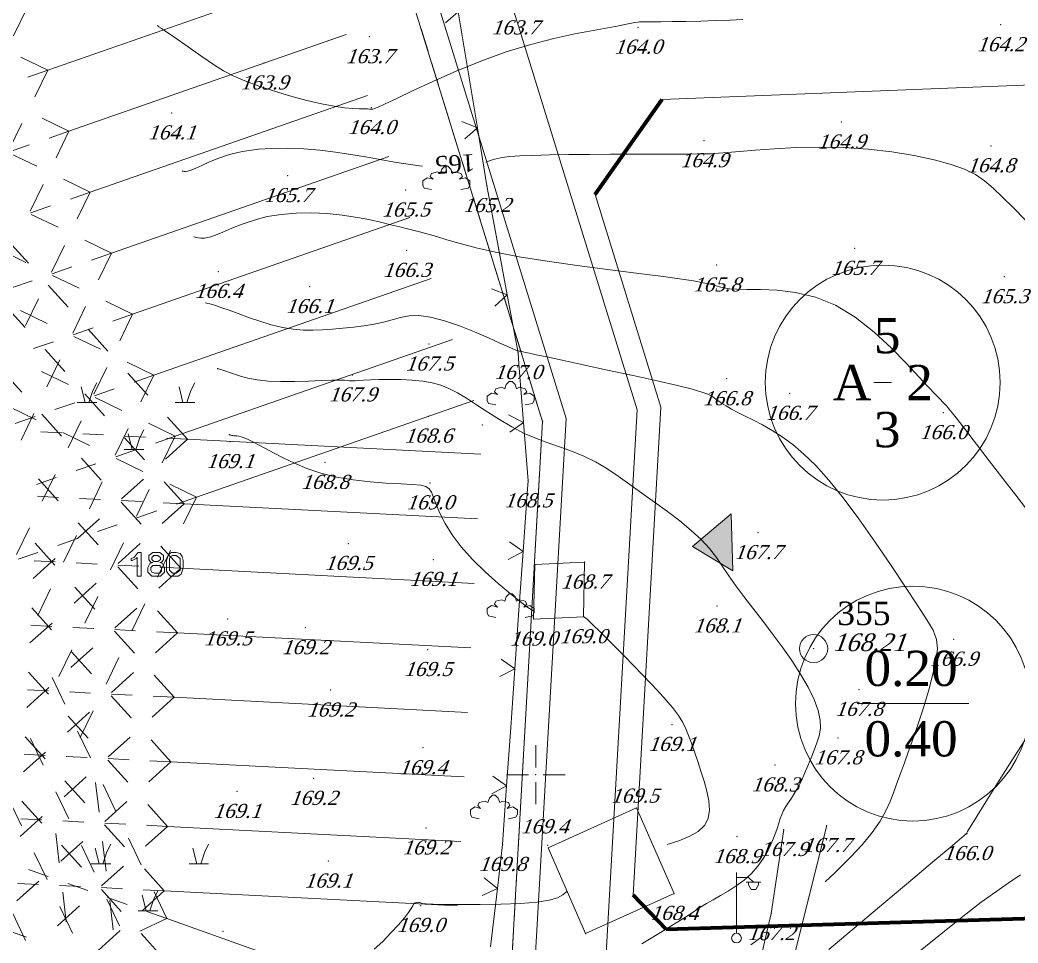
# Model space of a CAD drawing. Header units: millimetres. Extents: x 566284 to 574062, y 4517236 to 4521877.
# Drawn here: x 573543.6 to 573628.6, y 4518240.5 to 4518319.1 of the extents above; entities that cross this region are included whole.
import ezdxf

# ---------------------------------------------------------------- set-up
doc = ezdxf.new("R2010")
doc.units = ezdxf.units.MM
for name, color, linetype in [('ADAKENARI', 7, 'Continuous'), ('POL', 7, 'Continuous'), ('SINIR1000', 7, 'Continuous'), ('SM_DAIRE', 7, 'Continuous'), ('SM_TAKS', 7, 'Continuous'), ('SM_YAPI', 7, 'Continuous'), ('YAZI', 7, 'Continuous')]:
    doc.layers.add(name, color=color, linetype=linetype)
for name, color, linetype, lineweight in [('BINA', 18, 'Continuous', 0), ('CiT', 18, 'Continuous', 0), ('EGRI_1M', 18, 'Continuous', 0), ('EGRI_2M', 18, 'Continuous', 0), ('EGRI_5M', 1, 'Continuous', 0), ('EGRI_5M_MKOT', 18, 'Continuous', 0), ('EKNOK', 1, 'Continuous', 0), ('GRID', 18, 'Continuous', 0), ('KAD_HATTAM', 1, 'Continuous', 0), ('KAD_NOKTA', 1, 'Continuous', 0), ('KALDIRIM', 18, 'Continuous', 0), ('NADI', 18, 'Continuous', 0), ('NKOT', 1, 'Continuous', 0), ('NOKTA', 18, 'Continuous', 0), ('SEMBOL', 18, 'Continuous', 0), ('YOL', 18, 'Continuous', 0)]:
    doc.layers.add(name, color=color, linetype=linetype, lineweight=lineweight)
doc.styles.get("Standard").update_dxf_attribs({"font": 'TimesNewRoman.ttf'})

# ---------------------------------------------------------------- blocks, each defined once
blk = doc.blocks.new('6')
at = {"layer": 'SEMBOL', "lineweight": 0}
for p, q in [((0, 0.414), (0, 5.586)), ((0, 5.172), (1.034, 5.172)), ((1.034, 5.172), (1.448, 4.759)), ((1.034, 4.759), (0.828, 4.759)), ((0.828, 4.759), (1.448, 4.759)), ((1.034, 4.552), (1.034, 4.759)), ((1.241, 4.138), (1.034, 4.552)), ((1.448, 4.759), (2.069, 4.759)), ((1.862, 4.552), (1.655, 4.138)), ((2.069, 4.759), (1.862, 4.759)), ((1.862, 4.759), (1.862, 4.552)), ((1.655, 4.138), (1.241, 4.138))]:
    blk.add_line(p, q, dxfattribs=at)
blk.add_circle((0, 0), 0.414, dxfattribs=at)
blk = doc.blocks.new('70')
at = {"layer": 'POL', "lineweight": 0}
blk.add_circle((0, 0), 1.2, dxfattribs=at)
blk = doc.blocks.new('47')
at = {"layer": 'SEMBOL', "lineweight": 0}
for p, q in [((-4.333, 0.667), (-4.667, 2)), ((-3.667, 1.667), (-3.333, 2.333)), ((4, 0.667), (3.667, 2)), ((4.667, 1.667), (5, 2.333)), ((-4, 0.667), (-3.667, 1.667)), ((4.333, 0.667), (4.667, 1.667)), ((-5, 0.667), (-3.333, 0.667)), ((3.333, 0.667), (5, 0.667)), ((0.333, -2.333), (0.667, -1.667)), ((-0.333, -3.333), (-0.667, -2)), ((0, -3.333), (0.333, -2.333)), ((-1, -3.333), (0.667, -3.333))]:
    blk.add_line(p, q, dxfattribs=at)
blk = doc.blocks.new('56')
at = {"layer": 'SEMBOL', "lineweight": 0}
for p, q in [((-1.375, 0.625), (-1.25, 0.875)), ((-1.25, 0.875), (-0.75, 1)), ((-0.75, 1), (-0.5, 0.875)), ((-0.5, 0.875), (-0.375, 1.25)), ((-0.375, 1.25), (-0.125, 1.5)), ((-0.125, 1.5), (0.125, 1.5)), ((0.125, 1.5), (0.375, 1.25)), ((0.375, 1.25), (0.5, 0.875)), ((0.5, 0.875), (0.75, 1)), ((0.75, 1), (1.25, 0.875)), ((1.25, 0.875), (1.375, 0.625)), ((-2, 0.25), (-1.625, 0.5)), ((-2, -0.125), (-2, 0.25)), ((-1.625, 0.5), (-1.125, 0.375)), ((-1.125, 0.375), (-1.375, 0.625)), ((1.375, 0.625), (1.125, 0.375)), ((1.125, 0.375), (1.625, 0.5)), ((1.625, 0.5), (2, 0.25)), ((2, 0.25), (2, -0.125)), ((-1.875, -0.375), (-2, -0.125)), ((-1.25, -0.5), (-1.875, -0.375)), ((1.875, -0.375), (1.25, -0.5)), ((2, -0.125), (1.875, -0.375))]:
    blk.add_line(p, q, dxfattribs=at)
blk = doc.blocks.new('240')
at = {"layer": 'GRID', "lineweight": 0}
for p, q in [((0, 2.5), (0, 0.625)), ((-2.5, 0), (-0.625, 0)), ((0.625, 0), (2.5, 0)), ((0, -0.625), (0, -2.5))]:
    blk.add_line(p, q, dxfattribs=at)
blk.add_point((0, 0), dxfattribs=at)

msp = doc.modelspace()

# ---------------------------------------------------------------- hatches: boundary and pattern name
at = {"layer": 'YAZI', "lineweight": 0}
msp.add_hatch(color=256, dxfattribs=at).paths.add_polyline_path([(573604.189, 4518277.063), (573600.878, 4518274.289), (573604.312, 4518272.215), (573604.189, 4518277.063)])

# ---------------------------------------------------------------- linework, layer by layer
at = {"layer": 'ADAKENARI', "lineweight": 0}
for p, q in [((573588.112, 4518284.94), (573574.007, 4518330.559)), ((573633.355, 4518313.739), (573598.305, 4518312.34, 0)), ((573592.601, 4518304.275), (573598.199, 4518286.17)), ((573598.199, 4518286.17), (573595.821, 4518244.598, -6.763)), ((573585.003, 4518230.584), (573588.112, 4518284.94))]:
    msp.add_line(p, q, dxfattribs=at)
at = {"layer": 'ADAKENARI', "lineweight": 100}
msp.add_line((573592.601, 4518304.275), (573598.305, 4518312.34, 0), dxfattribs=at)
at = {"layer": 'ADAKENARI', "lineweight": 70}
for p, q in [((573598.648, 4518241.693, 393.097), (573595.821, 4518244.598, -6.763)), ((573636.783, 4518242.838, 393.097), (573598.648, 4518241.693, -6.763))]:
    msp.add_line(p, q, dxfattribs=at)
at = {"layer": 'BINA', "lineweight": 0}
for p, q in [((573587.463, 4518272.766), (573587.353, 4518268.108)), ((573591.699, 4518272.966), (573587.463, 4518272.766)), ((573591.589, 4518268.308), (573591.699, 4518272.966)), ((573587.353, 4518268.108), (573591.589, 4518268.308)), ((573596.127, 4518252.04), (573588.601, 4518248.637)), ((573599.312, 4518244.747), (573596.127, 4518252.04)), ((573588.601, 4518248.637), (573591.786, 4518241.344)), ((573591.786, 4518241.344), (573599.312, 4518244.747))]:
    msp.add_line(p, q, dxfattribs=at)
at = {"layer": 'CiT', "lineweight": 0}
for p, q in [((573580.941, 4518319.813), (573579.861, 4518318.875)), ((573581.755, 4518314.88), (573580.941, 4518319.813)), ((573582.57, 4518309.947), (573581.755, 4518314.88)), ((573581.245, 4518310.488), (573582.57, 4518309.947)), ((573582.57, 4518309.947), (573581.489, 4518309.008)), ((573583.384, 4518305.013), (573582.57, 4518309.947)), ((573584.2, 4518300.627), (573583.384, 4518305.013)), ((573585.115, 4518295.712), (573584.2, 4518300.627)), ((573583.78, 4518296.226), (573585.115, 4518295.712)), ((573585.115, 4518295.712), (573584.055, 4518294.751)), ((573586.031, 4518290.796), (573585.115, 4518295.712)), ((573586.105, 4518289.849), (573586.031, 4518290.796)), ((573586.495, 4518284.864), (573586.105, 4518289.849)), ((573585.221, 4518285.517), (573586.495, 4518284.864)), ((573586.495, 4518284.864), (573585.338, 4518284.021)), ((573586.885, 4518279.879), (573586.495, 4518284.864)), ((573586.812, 4518278.844), (573586.885, 4518279.879)), ((573586.461, 4518273.857), (573586.812, 4518278.844)), ((573585.298, 4518274.69), (573586.461, 4518273.857)), ((573586.461, 4518273.857), (573585.193, 4518273.194)), ((573586.11, 4518268.869), (573586.461, 4518273.857)), ((573585.759, 4518263.881), (573586.11, 4518268.869)), ((573584.596, 4518264.715), (573585.759, 4518263.881)), ((573585.759, 4518263.881), (573584.491, 4518263.219)), ((573585.408, 4518258.894), (573585.759, 4518263.881)), ((573585.058, 4518253.906), (573585.408, 4518258.894)), ((573583.894, 4518254.74), (573585.058, 4518253.906)), ((573585.058, 4518253.906), (573583.789, 4518253.243)), ((573584.707, 4518248.918), (573585.058, 4518253.906)), ((573584.267, 4518245.186), (573584.707, 4518248.918)), ((573583.145, 4518246.073), (573584.267, 4518245.186)), ((573584.267, 4518245.186), (573582.969, 4518244.583)), ((573583.683, 4518240.22), (573584.267, 4518245.186))]:
    msp.add_line(p, q, dxfattribs=at)
for p in [(573583.384, 4518305.013, 165.233), (573583.384, 4518305.013, 165.233), (573586.031, 4518290.796, 167.019), (573586.031, 4518290.796, 167.019), (573586.885, 4518279.879, 168.478), (573586.885, 4518279.879, 168.478), (573584.707, 4518248.918, 169.78), (573584.707, 4518248.918, 169.78)]:
    msp.add_point(p, dxfattribs=at)
at = {"layer": 'EGRI_1M', "lineweight": 0}
for points, elevation in [([(573612.177, 4518245.74), (573612.961, 4518246.48), (573614.339, 4518247.833), (573615.336, 4518248.903), (573616.191, 4518249.935), (573616.856, 4518250.896), (573617.353, 4518251.781), (573617.722, 4518252.59), (573618.001, 4518253.325), (573618.232, 4518253.988), (573618.449, 4518254.592), (573618.675, 4518255.196), (573618.929, 4518255.873), (573619.23, 4518256.694), (573619.597, 4518257.732), (573620.037, 4518259.025), (573620.511, 4518260.485), (573620.969, 4518261.989), (573621.36, 4518263.417), (573621.634, 4518264.646), (573621.744, 4518265.601), (573621.665, 4518266.387), (573621.373, 4518267.157), (573620.848, 4518268.06), (573620.066, 4518269.249), (573619.023, 4518270.825), (573617.784, 4518272.685), (573616.431, 4518274.677), (573615.047, 4518276.649), (573613.713, 4518278.447), (573612.495, 4518279.953), (573611.389, 4518281.179), (573610.374, 4518282.169), (573609.429, 4518282.97), (573608.531, 4518283.626), (573607.667, 4518284.178), (573606.842, 4518284.646), (573606.071, 4518285.046), (573605.366, 4518285.395), (573604.74, 4518285.707), (573604.202, 4518285.996), (573603.746, 4518286.263), (573603.362, 4518286.507), (573603.039, 4518286.725), (573602.767, 4518286.918), (573602.518, 4518287.087), (573602.193, 4518287.253), (573601.677, 4518287.442), (573600.854, 4518287.679), (573599.608, 4518287.99), (573597.877, 4518288.389), (573595.819, 4518288.846), (573593.642, 4518289.319), (573591.56, 4518289.767), (573589.781, 4518290.148), (573588.467, 4518290.431), (573587.573, 4518290.625), (573587.006, 4518290.75), (573586.669, 4518290.825), (573586.469, 4518290.87), (573586.325, 4518290.899), (573586.215, 4518290.921), (573586.132, 4518290.936), (573586.067, 4518290.947), (573586.013, 4518290.957), (573585.953, 4518290.973), (573585.832, 4518291.019), (573585.588, 4518291.123), (573585.156, 4518291.314), (573584.473, 4518291.62), (573583.504, 4518292.052), (573582.325, 4518292.558), (573581.043, 4518293.069), (573579.761, 4518293.515), (573578.586, 4518293.826), (573577.595, 4518293.952), (573576.757, 4518293.924), (573576.013, 4518293.789), (573575.304, 4518293.595), (573574.57, 4518293.393), (573573.768, 4518293.22), (573572.908, 4518293.08), (573572.016, 4518292.968), (573571.117, 4518292.877), (573570.236, 4518292.801), (573569.391, 4518292.739), (573568.566, 4518292.704), (573567.739, 4518292.713), (573566.886, 4518292.784), (573565.985, 4518292.934), (573565.023, 4518293.171), (573564.038, 4518293.471), (573563.078, 4518293.799), (573562.192, 4518294.122), (573561.427, 4518294.405), (573560.821, 4518294.622), (573560.361, 4518294.778), (573560.024, 4518294.884), (573559.787, 4518294.953), (573559.626, 4518294.996), (573559.519, 4518295.024), (573559.454, 4518295.041), (573559.421, 4518295.049), (573559.409, 4518295.052), (573559.407, 4518295.053)], 167), ([(573587.368, 4518268.775), (573586.853, 4518269.112), (573586.229, 4518269.595), (573585.371, 4518270.289), (573584.343, 4518271.157), (573583.24, 4518272.145), (573582.159, 4518273.2), (573581.192, 4518274.267), (573580.415, 4518275.299), (573579.82, 4518276.262), (573579.376, 4518277.131), (573579.054, 4518277.879), (573578.826, 4518278.479), (573578.655, 4518278.915), (573578.469, 4518279.209), (573578.191, 4518279.394), (573577.742, 4518279.504), (573577.045, 4518279.571), (573576.047, 4518279.626), (573574.811, 4518279.695), (573573.426, 4518279.798), (573571.98, 4518279.96), (573570.563, 4518280.203), (573569.25, 4518280.541), (573568.056, 4518280.949), (573566.984, 4518281.395), (573566.035, 4518281.845), (573565.212, 4518282.268), (573564.514, 4518282.635), (573563.93, 4518282.943), (573563.446, 4518283.195), (573563.049, 4518283.392), (573562.724, 4518283.535), (573562.46, 4518283.63), (573562.246, 4518283.685), (573562.075, 4518283.713), (573561.938, 4518283.724), (573561.827, 4518283.729), (573561.734, 4518283.739), (573561.657, 4518283.753), (573561.593, 4518283.769), (573561.542, 4518283.786), (573561.502, 4518283.801), (573561.47, 4518283.812), (573561.446, 4518283.82), (573561.428, 4518283.826), (573561.416, 4518283.829), (573561.408, 4518283.831), (573561.402, 4518283.833), (573561.399, 4518283.834), (573561.397, 4518283.834), (573561.396, 4518283.834)], 169), ([(573598.728, 4518248.924), (573599.713, 4518249.236), (573600.61, 4518249.594), (573601.362, 4518250.019), (573601.914, 4518250.533), (573602.227, 4518251.15), (573602.331, 4518251.858), (573602.275, 4518252.634), (573602.104, 4518253.458), (573601.866, 4518254.308), (573601.602, 4518255.164), (573601.328, 4518256.003), (573601.054, 4518256.805), (573600.789, 4518257.547), (573600.544, 4518258.208), (573600.316, 4518258.782), (573600.055, 4518259.323), (573599.697, 4518259.899), (573599.18, 4518260.582), (573598.442, 4518261.44), (573597.449, 4518262.512), (573597.397, 4518262.566), (573595.087, 4518264.946), (573593.956, 4518266.088), (573593.016, 4518267.03), (573592.353, 4518267.692), (573591.909, 4518268.106), (573591.593, 4518268.332), (573591.589, 4518268.334)], 169), ([(573573.773, 4518239.998), (573574.505, 4518240.678), (573575.212, 4518241.397), (573575.844, 4518242.089), (573576.354, 4518242.689), (573576.708, 4518243.147), (573576.93, 4518243.472), (573577.059, 4518243.691), (573577.136, 4518243.83), (573577.198, 4518243.914), (573577.278, 4518243.966), (573577.373, 4518243.994), (573577.474, 4518244.001), (573577.571, 4518243.993), (573577.654, 4518243.973), (573577.731, 4518243.946), (573577.882, 4518243.914), (573578.205, 4518243.882), (573578.797, 4518243.853), (573579.755, 4518243.828), (573581.132, 4518243.813), (573582.792, 4518243.815), (573584.554, 4518243.843), (573586.237, 4518243.907), (573587.661, 4518244.014), (573588.691, 4518244.171), (573589.385, 4518244.377), (573589.846, 4518244.628), (573590.18, 4518244.918), (573590.211, 4518244.95)], 169), ([(573605.848, 4518240.373), (573606.246, 4518240.663), (573606.581, 4518240.913), (573606.876, 4518241.142)], 167)]:
    msp.add_lwpolyline(points, dxfattribs=dict(at, elevation=elevation))
at = {"layer": 'EGRI_2M', "lineweight": 0}
for points, elevation in [([(573605.164, 4518319.174), (573604.082, 4518319.116), (573602.869, 4518319.069), (573601.587, 4518319.031), (573600.321, 4518319.002), (573599.158, 4518318.983), (573598.185, 4518318.973), (573597.464, 4518318.97), (573596.961, 4518318.972), (573596.618, 4518318.972), (573596.38, 4518318.966), (573596.187, 4518318.947), (573595.982, 4518318.911), (573595.697, 4518318.852), (573595.265, 4518318.761), (573594.618, 4518318.634), (573593.688, 4518318.461), (573592.429, 4518318.236), (573590.876, 4518317.938), (573589.087, 4518317.546), (573587.117, 4518317.04), (573585.023, 4518316.398), (573582.871, 4518315.614), (573580.756, 4518314.75), (573578.782, 4518313.88), (573577.054, 4518313.081), (573575.705, 4518312.443), (573574.718, 4518311.979), (573574.123, 4518311.708), (573573.8, 4518311.571), (573573.659, 4518311.524), (573573.609, 4518311.522), (573573.569, 4518311.529), (573573.504, 4518311.535), (573573.39, 4518311.542), (573573.201, 4518311.548), (573572.913, 4518311.553), (573572.503, 4518311.561), (573571.952, 4518311.587), (573571.246, 4518311.652), (573570.368, 4518311.776), (573569.303, 4518311.978), (573568.052, 4518312.272), (573566.685, 4518312.639), (573565.289, 4518313.057), (573563.983, 4518313.491), (573562.758, 4518313.947), (573561.774, 4518314.376), (573560.965, 4518314.794), (573560.273, 4518315.21), (573559.641, 4518315.636), (573559.01, 4518316.082), (573558.341, 4518316.554), (573557.659, 4518317.028), (573557.006, 4518317.478), (573556.426, 4518317.876), (573555.96, 4518318.194), (573555.64, 4518318.413), (573555.446, 4518318.545), (573555.346, 4518318.614), (573555.309, 4518318.639), (573555.304, 4518318.642)], 164), ([(573629.32, 4518277.468), (573628.409, 4518278.651), (573627.315, 4518280.072), (573626.155, 4518281.578), (573625.05, 4518283.013), (573624.118, 4518284.223), (573623.447, 4518285.094), (573623.003, 4518285.666), (573622.72, 4518286.021), (573622.534, 4518286.241), (573622.38, 4518286.405), (573622.195, 4518286.591), (573621.928, 4518286.861), (573621.531, 4518287.27), (573620.957, 4518287.877), (573620.156, 4518288.739), (573619.096, 4518289.881), (573617.81, 4518291.197), (573616.344, 4518292.553), (573614.745, 4518293.811), (573613.062, 4518294.835), (573611.345, 4518295.524), (573609.662, 4518295.923), (573608.082, 4518296.111), (573606.678, 4518296.168), (573605.52, 4518296.175), (573604.653, 4518296.198), (573604.027, 4518296.246), (573603.565, 4518296.315), (573603.19, 4518296.402), (573602.826, 4518296.503), (573602.394, 4518296.616), (573601.804, 4518296.745), (573600.965, 4518296.899), (573599.785, 4518297.084), (573598.174, 4518297.307), (573596.084, 4518297.573), (573593.653, 4518297.878), (573591.062, 4518298.215), (573588.495, 4518298.577), (573586.133, 4518298.956), (573584.121, 4518299.344), (573582.454, 4518299.728), (573581.088, 4518300.09), (573579.98, 4518300.415), (573579.087, 4518300.687), (573578.363, 4518300.898), (573577.749, 4518301.061), (573577.187, 4518301.201), (573576.614, 4518301.34), (573575.971, 4518301.498), (573575.208, 4518301.693), (573574.325, 4518301.912), (573573.33, 4518302.135), (573572.364, 4518302.317), (573571.044, 4518302.515), (573569.778, 4518302.635), (573568.467, 4518302.691), (573567.151, 4518302.674), (573565.868, 4518302.574), (573564.656, 4518302.381), (573563.849, 4518302.172), (573562.55, 4518301.748), (573561.669, 4518301.387), (573560.907, 4518301.052), (573560.266, 4518300.788), (573559.747, 4518300.626), (573559.339, 4518300.552), (573559.027, 4518300.541), (573558.797, 4518300.567), (573558.635, 4518300.604), (573558.526, 4518300.632), (573558.46, 4518300.65), (573558.427, 4518300.658), (573558.414, 4518300.662), (573558.412, 4518300.662)], 166), ([(573596.571, 4518240.464), (573596.796, 4518240.598), (573598.311, 4518241.508), (573599.133, 4518242.013), (573599.873, 4518242.476), (573600.506, 4518242.882), (573601.06, 4518243.243), (573601.574, 4518243.576), (573602.088, 4518243.897), (573602.64, 4518244.224), (573603.259, 4518244.574), (573603.925, 4518244.958), (573604.607, 4518245.39), (573605.274, 4518245.88), (573605.895, 4518246.441), (573606.444, 4518247.075), (573606.917, 4518247.758), (573607.316, 4518248.452), (573607.642, 4518249.125), (573607.898, 4518249.74), (573608.089, 4518250.272), (573608.233, 4518250.729), (573608.356, 4518251.129), (573608.48, 4518251.487), (573608.628, 4518251.822), (573608.819, 4518252.15), (573609.047, 4518252.49), (573609.304, 4518252.861), (573609.58, 4518253.281), (573609.798, 4518253.655), (573610.15, 4518254.34), (573610.433, 4518254.97), (573610.71, 4518255.634), (573610.98, 4518256.305), (573611.239, 4518256.956), (573611.48, 4518257.572), (573611.673, 4518258.179), (573611.78, 4518258.815), (573611.765, 4518259.519), (573611.592, 4518260.327), (573611.236, 4518261.266), (573610.718, 4518262.314), (573610.071, 4518263.434), (573609.327, 4518264.593), (573608.519, 4518265.756), (573607.678, 4518266.892), (573606.835, 4518267.988), (573606.016, 4518269.036), (573605.252, 4518270.026), (573604.569, 4518270.951), (573603.982, 4518271.805), (573603.45, 4518272.605), (573602.917, 4518273.371), (573602.328, 4518274.124), (573601.628, 4518274.886), (573600.777, 4518275.67), (573599.803, 4518276.47), (573598.75, 4518277.273), (573597.661, 4518278.069), (573596.582, 4518278.843), (573595.547, 4518279.585), (573594.55, 4518280.282), (573593.577, 4518280.922), (573592.613, 4518281.494), (573591.645, 4518281.986), (573590.66, 4518282.394), (573589.657, 4518282.752), (573588.637, 4518283.099), (573587.603, 4518283.478), (573586.556, 4518283.929), (573585.501, 4518284.479), (573584.458, 4518285.098), (573583.45, 4518285.741), (573582.501, 4518286.364), (573581.634, 4518286.922), (573580.861, 4518287.381), (573580.149, 4518287.742), (573579.452, 4518288.018), (573578.724, 4518288.22), (573577.922, 4518288.361), (573577.016, 4518288.451), (573576.054, 4518288.5), (573575.097, 4518288.517), (573574.21, 4518288.511), (573573.455, 4518288.49), (573572.879, 4518288.463), (573572.464, 4518288.435), (573572.174, 4518288.41), (573571.973, 4518288.394), (573571.826, 4518288.391), (573571.692, 4518288.403), (573571.519, 4518288.423), (573571.246, 4518288.443), (573570.817, 4518288.454), (573570.171, 4518288.446), (573569.276, 4518288.415), (573568.196, 4518288.376), (573567.021, 4518288.345), (573565.842, 4518288.341), (573564.747, 4518288.383), (573563.809, 4518288.481), (573563.029, 4518288.623), (573562.39, 4518288.788), (573561.874, 4518288.954), (573561.464, 4518289.103), (573561.145, 4518289.217), (573560.903, 4518289.299), (573560.726, 4518289.355), (573560.601, 4518289.391), (573560.517, 4518289.414), (573560.461, 4518289.428), (573560.426, 4518289.437), (573560.409, 4518289.442), (573560.403, 4518289.443), (573560.402, 4518289.444)], 168), ([(573612.502, 4518239.982), (573613.4, 4518240.739), (573617.35, 4518244.067), (573619.636, 4518245.992), (573621.517, 4518247.578), (573622.822, 4518248.677), (573623.616, 4518249.347), (573624.026, 4518249.694), (573624.181, 4518249.826), (573624.208, 4518249.85), (573624.212, 4518249.856), (573624.215, 4518249.861), (573624.217, 4518249.866), (573624.218, 4518249.87), (573624.22, 4518249.874), (573624.221, 4518249.878), (573624.222, 4518249.881), (573624.224, 4518249.886), (573624.226, 4518249.891), (573624.229, 4518249.898), (573624.241, 4518249.922), (573624.306, 4518250.033), (573624.479, 4518250.316), (573624.811, 4518250.857), (573625.355, 4518251.741), (573626.146, 4518253.02), (573627.137, 4518254.608), (573628.264, 4518256.388), (573629.461, 4518258.241)], 166)]:
    msp.add_lwpolyline(points, dxfattribs=dict(at, elevation=elevation))
at = {"layer": 'EGRI_5M', "lineweight": 0, "elevation": 165}
for points in [[(573577.898, 4518306.681), (573577.635, 4518306.715), (573575.508, 4518307.019), (573574.285, 4518307.233), (573573.048, 4518307.459), (573571.788, 4518307.681), (573570.495, 4518307.881), (573569.16, 4518308.044), (573567.782, 4518308.155), (573566.391, 4518308.205), (573565.026, 4518308.187), (573563.919, 4518308.109), (573562.528, 4518307.922), (573561.465, 4518307.668), (573560.542, 4518307.362), (573559.756, 4518307.041), (573559.105, 4518306.742), (573558.587, 4518306.499), (573558.197, 4518306.341), (573557.917, 4518306.256), (573557.725, 4518306.225), (573557.6, 4518306.228), (573557.522, 4518306.244), (573557.471, 4518306.257), (573557.44, 4518306.265), (573557.425, 4518306.269), (573557.419, 4518306.271), (573557.418, 4518306.271)], [(573629.226, 4518302.081), (573628.205, 4518303.122), (573627.286, 4518304.039), (573626.491, 4518304.803), (573625.749, 4518305.432), (573624.967, 4518305.958), (573624.049, 4518306.411), (573622.902, 4518306.823), (573621.459, 4518307.215), (573619.758, 4518307.576), (573617.865, 4518307.885), (573615.846, 4518308.121), (573613.768, 4518308.264), (573611.696, 4518308.301), (573609.7, 4518308.254), (573607.852, 4518308.154), (573606.221, 4518308.03), (573604.878, 4518307.913), (573603.864, 4518307.826), (573603.104, 4518307.77), (573602.492, 4518307.737), (573601.923, 4518307.72), (573601.291, 4518307.712), (573600.507, 4518307.708), (573599.55, 4518307.705), (573598.414, 4518307.702), (573597.092, 4518307.699), (573595.579, 4518307.695), (573593.888, 4518307.687), (573592.106, 4518307.676), (573590.34, 4518307.658), (573588.696, 4518307.632), (573587.281, 4518307.596), (573586.172, 4518307.548), (573585.33, 4518307.485), (573584.689, 4518307.405), (573584.18, 4518307.302), (573583.738, 4518307.176), (573583.3, 4518307.025)], [(573619.559, 4518239.293), (573621.877, 4518241.188), (573623.895, 4518242.805), (573625.468, 4518244.012), (573626.701, 4518244.904), (573627.757, 4518245.633), (573628.8, 4518246.35)]]:
    msp.add_lwpolyline(points, dxfattribs=at)
at = {"layer": 'EKNOK', "lineweight": 0}
for p in [(573573.381, 4518317.692, 163.71), (573564.413, 4518315.457, 163.94), (573573.552, 4518311.657, 163.97), (573556.543, 4518311.207, 164.12), (573566.414, 4518305.867, 165.73), (573576.467, 4518304.637, 165.49), (573576.544, 4518299.497, 166.28), (573560.513, 4518297.707, 166.45), (573568.277, 4518296.417, 166.12), (573578.462, 4518291.527, 167.47), (573571.933, 4518288.897, 167.93), (573578.385, 4518285.387, 168.57), (573561.506, 4518283.217, 169.11), (573569.587, 4518281.447, 168.83), (573578.538, 4518279.707, 168.99), (573571.588, 4518274.547, 169.53), (573578.807, 4518273.187, 169.12), (573561.307, 4518268.127, 169.52), (573567.932, 4518267.377, 169.21), (573578.347, 4518265.517, 169.48), (573570.07, 4518262.067, 169.19), (573577.925, 4518257.157, 169.43), (573568.622, 4518254.547, 169.185), (573562.101, 4518253.437, 169.11), (573578.193, 4518250.327, 169.23), (573569.863, 4518247.507, 169.113), (573577.733, 4518243.727, 168.99), (573560.91, 4518241.527, 169.53)]:
    msp.add_point(p, dxfattribs=at)
at = {"layer": 'KAD_HATTAM', "lineweight": 0}
for p, q in [((573578.364, 4518316.467), (573577.773, 4518318.378)), ((573579.25, 4518313.601), (573578.659, 4518315.512)), ((573580.136, 4518310.735), (573579.546, 4518312.646)), ((573581.023, 4518307.869), (573580.432, 4518309.779)), ((573581.909, 4518305.003), (573581.318, 4518306.913)), ((573582.795, 4518302.136), (573582.204, 4518304.047)), ((573583.681, 4518299.27), (573583.09, 4518301.181)), ((573584.567, 4518296.404), (573583.976, 4518298.315)), ((573585.453, 4518293.538), (573584.863, 4518295.449)), ((573586.34, 4518290.672), (573585.749, 4518292.583)), ((573587.226, 4518287.806), (573586.635, 4518289.717)), ((573588.112, 4518284.94), (573587.521, 4518286.85)), ((573588.086, 4518284.496), (573588.112, 4518284.94)), ((573587.915, 4518281.501), (573588.029, 4518283.497)), ((573587.744, 4518278.506), (573587.858, 4518280.502)), ((573587.573, 4518275.51), (573587.687, 4518277.507)), ((573587.401, 4518272.515), (573587.516, 4518274.512)), ((573553.101, 4518273.27), (573553.351, 4518273.354)), ((573553.101, 4518273.104), (573553.101, 4518273.27)), ((573553.184, 4518273.104), (573553.101, 4518273.104)), ((573553.518, 4518273.27), (573553.184, 4518273.104)), ((573553.351, 4518273.354), (573553.601, 4518273.687)), ((573553.601, 4518273.354), (573553.518, 4518273.27)), ((573553.601, 4518273.687), (573553.684, 4518273.77)), ((573553.601, 4518271.77), (573553.601, 4518273.354)), ((573553.684, 4518273.77), (573553.934, 4518273.77)), ((573553.934, 4518273.77), (573553.934, 4518271.77)), ((573554.601, 4518273.52), (573554.934, 4518273.77)), ((573554.601, 4518273.27), (573554.601, 4518273.52)), ((573554.601, 4518273.187), (573554.601, 4518273.27)), ((573554.768, 4518272.937), (573554.601, 4518273.187)), ((573555.018, 4518273.52), (573554.851, 4518273.354)), ((573554.851, 4518273.354), (573554.851, 4518273.27)), ((573554.851, 4518273.27), (573554.851, 4518273.187)), ((573554.851, 4518273.27), (573554.851, 4518273.27)), ((573554.851, 4518273.187), (573555.018, 4518273.02)), ((573554.934, 4518273.77), (573555.184, 4518273.77)), ((573555.184, 4518273.52), (573555.018, 4518273.52)), ((573555.184, 4518273.77), (573555.518, 4518273.77)), ((573555.351, 4518273.52), (573555.184, 4518273.52)), ((573555.601, 4518273.354), (573555.351, 4518273.52)), ((573555.351, 4518273.02), (573555.601, 4518273.187)), ((573555.518, 4518273.77), (573555.851, 4518273.52)), ((573555.601, 4518273.27), (573555.601, 4518273.354)), ((573555.601, 4518273.187), (573555.601, 4518273.27)), ((573555.851, 4518273.187), (573555.684, 4518272.937)), ((573555.851, 4518273.52), (573555.851, 4518273.27)), ((573555.851, 4518273.27), (573555.851, 4518273.187)), ((573556.101, 4518273.104), (573556.268, 4518273.604)), ((573556.101, 4518272.854), (573556.101, 4518273.104)), ((573556.268, 4518273.604), (573556.518, 4518273.77)), ((573556.434, 4518273.437), (573556.351, 4518273.27)), ((573556.351, 4518273.27), (573556.351, 4518272.854)), ((573556.601, 4518273.52), (573556.434, 4518273.437)), ((573556.518, 4518273.77), (573556.768, 4518273.77)), ((573556.768, 4518273.52), (573556.601, 4518273.52)), ((573556.768, 4518273.77), (573556.934, 4518273.77)), ((573556.934, 4518273.52), (573556.768, 4518273.52)), ((573556.934, 4518273.77), (573557.268, 4518273.687)), ((573557.268, 4518273.27), (573556.934, 4518273.52)), ((573557.268, 4518273.687), (573557.434, 4518273.437)), ((573557.268, 4518272.854), (573557.268, 4518273.27)), ((573557.434, 4518273.437), (573557.518, 4518273.104)), ((573557.518, 4518273.104), (573557.518, 4518272.854)), ((573554.518, 4518272.52), (573554.684, 4518272.854)), ((573554.518, 4518272.354), (573554.518, 4518272.52)), ((573554.518, 4518272.104), (573554.518, 4518272.354)), ((573554.684, 4518272.854), (573554.934, 4518272.937)), ((573554.934, 4518272.937), (573554.768, 4518272.937)), ((573554.934, 4518272.687), (573554.768, 4518272.52)), ((573554.768, 4518272.52), (573554.768, 4518272.354)), ((573554.768, 4518272.354), (573554.768, 4518272.27)), ((573554.768, 4518272.354), (573554.768, 4518272.354)), ((573554.768, 4518272.27), (573554.851, 4518272.104)), ((573554.934, 4518272.937), (573554.934, 4518272.937)), ((573555.184, 4518272.687), (573554.934, 4518272.687)), ((573555.018, 4518273.02), (573555.184, 4518273.02)), ((573555.184, 4518273.02), (573555.351, 4518273.02)), ((573555.518, 4518272.687), (573555.184, 4518272.687)), ((573555.684, 4518272.937), (573555.518, 4518272.937)), ((573555.518, 4518272.937), (573555.768, 4518272.854)), ((573555.684, 4518272.52), (573555.518, 4518272.687)), ((573555.684, 4518272.354), (573555.684, 4518272.52)), ((573555.684, 4518272.187), (573555.684, 4518272.354)), ((573555.768, 4518272.854), (573555.934, 4518272.52)), ((573555.934, 4518272.52), (573555.934, 4518272.354)), ((573555.934, 4518272.354), (573555.934, 4518272.104)), ((573556.101, 4518272.187), (573556.101, 4518272.854)), ((573556.101, 4518272.854), (573556.101, 4518272.854)), ((573556.351, 4518272.854), (573556.351, 4518272.27)), ((573556.351, 4518272.854), (573556.351, 4518272.854)), ((573556.351, 4518272.27), (573556.601, 4518272.02)), ((573556.934, 4518272.02), (573557.268, 4518272.27)), ((573557.268, 4518272.27), (573557.268, 4518272.854)), ((573557.518, 4518272.437), (573557.351, 4518271.937)), ((573557.518, 4518272.854), (573557.518, 4518272.437)), ((573553.934, 4518271.77), (573553.601, 4518271.77)), ((573554.851, 4518271.77), (573554.518, 4518272.104)), ((573554.851, 4518272.104), (573555.101, 4518272.02)), ((573555.184, 4518271.77), (573554.851, 4518271.77)), ((573555.101, 4518272.02), (573555.184, 4518272.02)), ((573555.184, 4518272.02), (573555.518, 4518272.02)), ((573555.601, 4518271.77), (573555.184, 4518271.77)), ((573555.518, 4518272.02), (573555.684, 4518272.187)), ((573555.934, 4518272.104), (573555.601, 4518271.77)), ((573556.268, 4518271.937), (573556.101, 4518272.187)), ((573556.434, 4518271.77), (573556.268, 4518271.937)), ((573556.768, 4518271.77), (573556.434, 4518271.77)), ((573556.601, 4518272.02), (573556.768, 4518272.02)), ((573556.768, 4518272.02), (573556.934, 4518272.02)), ((573557.101, 4518271.77), (573556.768, 4518271.77)), ((573557.351, 4518271.937), (573557.101, 4518271.77)), ((573587.23, 4518269.52), (573587.344, 4518271.517)), ((573587.059, 4518266.525), (573587.173, 4518268.522)), ((573586.887, 4518263.53), (573587.002, 4518265.527)), ((573586.716, 4518260.535), (573586.83, 4518262.532)), ((573586.545, 4518257.54), (573586.659, 4518259.537)), ((573586.374, 4518254.545), (573586.488, 4518256.541)), ((573586.202, 4518251.55), (573586.316, 4518253.546)), ((573586.031, 4518248.555), (573586.145, 4518250.551)), ((573585.86, 4518245.559), (573585.974, 4518247.556)), ((573585.688, 4518242.564), (573585.803, 4518244.561)), ((573585.517, 4518239.569), (573585.631, 4518241.566))]:
    msp.add_line(p, q, dxfattribs=at)
at = {"layer": 'KAD_NOKTA', "lineweight": 0}
msp.add_point((573588.112, 4518284.94), dxfattribs=at)
at = {"layer": 'KALDIRIM', "lineweight": 0}
for p, q in [((573590.129, 4518285.186), (573576, 4518330.883)), ((573585.11, 4518321.733), (573596.181, 4518285.924)), ((573596.181, 4518285.924), (573593.155, 4518233.009)), ((573587.178, 4518233.583), (573590.129, 4518285.186))]:
    msp.add_line(p, q, dxfattribs=at)
at = {"layer": 'NOKTA', "lineweight": 0}
for p in [(573596.24, 4518318.502, 164.037), (573627.129, 4518318.709, 164.175), (573613.567, 4518310.429, 164.863), (573601.876, 4518308.836, 164.902), (573626.291, 4518308.403, 164.843), (573583.381, 4518305.017, 165.233), (573614.693, 4518299.674, 165.735), (573602.944, 4518298.257, 165.816), (573627.447, 4518297.26, 165.319), (573586.028, 4518290.799, 167.019), (573603.789, 4518288.572, 166.809), (573609.169, 4518287.328, 166.728), (573622.246, 4518285.685, 166.038), (573586.885, 4518279.879, 168.478), (573606.462, 4518275.469, 167.709), (573591.703, 4518272.965, 168.747), (573602.97, 4518269.224, 168.141), (573587.351, 4518268.108, 169.025), (573591.589, 4518268.308, 169.01), (573623.121, 4518266.396, 166.909), (573615.055, 4518262.119, 167.841), (573599.141, 4518259.139, 169.125), (573613.26, 4518257.999, 167.843), (573607.918, 4518255.693, 168.269), (573596.124, 4518252.037, 169.492), (573608.65, 4518250.193, 167.884), (573612.317, 4518250.531, 167.662), (573604.666, 4518249.586, 168.879), (573624.256, 4518249.849, 165.994), (573584.709, 4518248.919, 169.78), (573588.541, 4518248.841, 169.369), (573599.314, 4518244.75, 168.44), (573607.583, 4518243.031, 167.227), (573591.787, 4518241.343, 168.627)]:
    msp.add_point(p, dxfattribs=at)
at = {"layer": 'POL', "lineweight": 0}
msp.add_point((573611.195, 4518265.598, 168.21), dxfattribs=at)
at = {"layer": 'SINIR1000', "lineweight": 0}
for p, q in [((573545.982, 4518314.853), (573569.592, 4518323.074)), ((573544.173, 4518320.047), (573543.074, 4518317.773)), ((573547.791, 4518309.659), (573571.4, 4518317.88)), ((573545.982, 4518314.853), (573543.708, 4518315.952)), ((573545.982, 4518314.853), (573544.296, 4518314.266)), ((573545.982, 4518314.853), (573544.883, 4518312.579)), ((573549.599, 4518304.465), (573573.209, 4518312.686)), ((573547.791, 4518309.659), (573545.517, 4518310.758)), ((573543.784, 4518310.306), (573542.685, 4518308.032)), ((573547.791, 4518309.659), (573546.104, 4518309.071)), ((573547.791, 4518309.659), (573546.692, 4518307.385)), ((573544.418, 4518308.484), (573542.732, 4518307.897)), ((573545.052, 4518306.663), (573542.779, 4518307.762)), ((573551.408, 4518299.27), (573575.018, 4518307.492)), ((573549.599, 4518304.465), (573547.326, 4518305.564)), ((573545.592, 4518305.111), (573544.493, 4518302.838)), ((573549.599, 4518304.465), (573547.913, 4518303.877)), ((573549.599, 4518304.465), (573548.5, 4518302.191)), ((573546.227, 4518303.29), (573544.54, 4518302.703)), ((573546.861, 4518301.469), (573544.587, 4518302.568)), ((573553.217, 4518294.076), (573576.826, 4518302.298)), ((573544.344, 4518298.422), (573542.652, 4518300.297)), ((573551.408, 4518299.27), (573549.134, 4518300.37)), ((573544.122, 4518298.473), (573541.849, 4518299.572)), ((573547.401, 4518299.917), (573546.302, 4518297.644)), ((573551.408, 4518299.27), (573549.722, 4518298.683)), ((573551.408, 4518299.27), (573550.309, 4518296.997)), ((573548.035, 4518298.096), (573546.349, 4518297.509)), ((573544.662, 4518296.922), (573542.976, 4518296.334)), ((573548.669, 4518296.275), (573546.396, 4518297.374)), ((573555.025, 4518288.882), (573578.635, 4518297.103)), ((573547.728, 4518294.673), (573546.036, 4518296.547)), ((573545.203, 4518295.37), (573544.104, 4518293.096)), ((573553.217, 4518294.076), (573550.943, 4518295.176)), ((573544.063, 4518292.929), (573542.371, 4518294.804)), ((573545.931, 4518293.279), (573543.657, 4518294.378)), ((573549.21, 4518294.723), (573548.111, 4518292.45)), ((573553.217, 4518294.076), (573551.53, 4518293.489)), ((573553.217, 4518294.076), (573552.118, 4518291.803)), ((573549.844, 4518292.902), (573548.158, 4518292.315)), ((573551.112, 4518290.923), (573549.42, 4518292.798)), ((573550.478, 4518291.081), (573548.205, 4518292.18)), ((573556.834, 4518283.688), (573580.444, 4518291.909)), ((573546.471, 4518291.727), (573544.785, 4518291.14)), ((573547.447, 4518289.18), (573545.755, 4518291.055)), ((573547.011, 4518290.176), (573545.912, 4518287.902)), ((573543.781, 4518287.437), (573542.089, 4518289.312)), ((573551.018, 4518289.529), (573549.919, 4518287.255)), ((573555.025, 4518288.882), (573552.752, 4518289.981)), ((573547.74, 4518288.085), (573545.466, 4518289.184)), ((573554.496, 4518287.173), (573552.804, 4518289.048)), ((573555.025, 4518288.882), (573553.339, 4518288.295)), ((573555.025, 4518288.882), (573553.926, 4518286.609)), ((573551.653, 4518287.708), (573549.966, 4518287.121)), ((573550.83, 4518285.43), (573549.138, 4518287.305)), ((573552.287, 4518285.886), (573550.013, 4518286.986)), ((573558.643, 4518278.494), (573582.252, 4518286.715)), ((573545.001, 4518285.089), (573542.727, 4518286.188)), ((573548.28, 4518286.533), (573546.593, 4518285.946)), ((573544.907, 4518285.359), (573543.221, 4518284.772)), ((573544.813, 4518285.629), (573543.714, 4518283.355)), ((573547.165, 4518283.687), (573545.473, 4518285.562)), ((573548.82, 4518284.982), (573547.721, 4518282.708)), ((573557.88, 4518283.424), (573556.188, 4518285.298)), ((573552.827, 4518284.335), (573551.728, 4518282.061)), ((573556.834, 4518283.688), (573554.56, 4518284.787)), ((573547.179, 4518283.972), (573545.396, 4518284.064)), ((573549.548, 4518282.891), (573547.275, 4518283.99)), ((573550.746, 4518283.789), (573548.963, 4518283.881)), ((573554.214, 4518281.681), (573552.522, 4518283.555)), ((573554.313, 4518283.607), (573552.53, 4518283.698)), ((573556.834, 4518283.688), (573555.148, 4518283.101)), ((573556.834, 4518283.688), (573555.735, 4518281.415)), ((573557.88, 4518283.424), (573556.005, 4518281.732)), ((573557.88, 4518283.424), (573556.096, 4518283.515)), ((573557.88, 4518283.424), (573582.847, 4518282.143)), ((573553.461, 4518282.514), (573551.775, 4518281.926)), ((573550.549, 4518279.937), (573548.857, 4518281.812)), ((573554.095, 4518280.692), (573551.822, 4518281.792)), ((573550.088, 4518281.339), (573548.402, 4518280.752)), ((573546.716, 4518280.165), (573545.029, 4518279.578)), ((573546.883, 4518278.194), (573545.191, 4518280.069)), ((573546.622, 4518280.435), (573545.523, 4518278.161)), ((573554.13, 4518280.04), (573552.255, 4518278.348)), ((573550.629, 4518279.788), (573549.53, 4518277.514)), ((573554.636, 4518279.141), (573553.537, 4518276.867)), ((573557.598, 4518277.931), (573555.906, 4518279.806)), ((573558.643, 4518278.494), (573556.369, 4518279.593)), ((573546.898, 4518278.48), (573545.114, 4518278.571)), ((573550.465, 4518278.297), (573548.681, 4518278.388)), ((573554.031, 4518278.114), (573552.248, 4518278.205)), ((573558.643, 4518278.494), (573556.956, 4518277.907)), ((573558.643, 4518278.494), (573557.544, 4518276.22)), ((573553.932, 4518276.188), (573552.241, 4518278.063)), ((573555.27, 4518277.32), (573553.584, 4518276.732)), ((573557.598, 4518277.931), (573555.723, 4518276.239)), ((573557.598, 4518277.931), (573555.815, 4518278.022)), ((573557.598, 4518277.931), (573582.565, 4518276.651)), ((573550.38, 4518276.656), (573548.506, 4518274.964)), ((573544.423, 4518275.887), (573543.324, 4518273.614)), ((573550.267, 4518274.445), (573548.575, 4518276.319)), ((573551.897, 4518276.145), (573550.211, 4518275.558)), ((573548.524, 4518274.971), (573546.838, 4518274.383)), ((573548.43, 4518275.241), (573547.331, 4518272.967)), ((573546.601, 4518272.701), (573544.91, 4518274.576)), ((573552.437, 4518274.594), (573551.338, 4518272.32)), ((573553.848, 4518274.547), (573551.974, 4518272.855)), ((573556.444, 4518273.947), (573555.345, 4518271.673)), ((573557.316, 4518272.438), (573555.624, 4518274.313)), ((573545.152, 4518273.796), (573543.465, 4518273.209)), ((573546.631, 4518273.272), (573544.756, 4518271.58)), ((573546.616, 4518272.987), (573544.833, 4518273.078)), ((573550.183, 4518272.804), (573548.399, 4518272.895)), ((573553.651, 4518270.695), (573551.959, 4518272.57)), ((573553.75, 4518272.621), (573551.966, 4518272.712)), ((573557.316, 4518272.438), (573555.442, 4518270.746)), ((573557.316, 4518272.438), (573555.533, 4518272.53)), ((573557.316, 4518272.438), (573582.284, 4518271.158)), ((573546.232, 4518270.693), (573545.133, 4518268.42)), ((573550.099, 4518271.163), (573548.224, 4518269.471)), ((573549.985, 4518268.952), (573548.293, 4518270.827)), ((573550.239, 4518270.046), (573549.14, 4518267.773)), ((573546.32, 4518267.209), (573544.628, 4518269.084)), ((573553.567, 4518269.054), (573551.692, 4518267.362)), ((573554.246, 4518269.4), (573553.147, 4518267.126)), ((573557.035, 4518266.945), (573555.343, 4518268.82)), ((573546.349, 4518267.779), (573544.474, 4518266.087)), ((573546.334, 4518267.494), (573544.551, 4518267.586)), ((573549.901, 4518267.311), (573548.118, 4518267.403)), ((573553.468, 4518267.128), (573551.685, 4518267.22)), ((573553.369, 4518265.202), (573551.677, 4518267.077)), ((573557.035, 4518266.945), (573555.16, 4518265.253)), ((573557.035, 4518266.945), (573555.251, 4518267.037)), ((573557.035, 4518266.945), (573582.002, 4518265.665)), ((573548.041, 4518265.499), (573546.942, 4518263.226)), ((573549.817, 4518265.67), (573547.942, 4518263.979)), ((573549.704, 4518263.459), (573548.012, 4518265.334)), ((573552.048, 4518264.852), (573550.949, 4518262.579)), ((573546.038, 4518261.716), (573544.346, 4518263.591)), ((573547.444, 4518260.864), (573546.36, 4518263.144)), ((573553.285, 4518263.561), (573551.41, 4518261.87)), ((573556.753, 4518261.453), (573555.061, 4518263.327)), ((573546.067, 4518262.287), (573544.193, 4518260.595)), ((573546.053, 4518262.001), (573544.269, 4518262.093)), ((573549.619, 4518261.818), (573547.836, 4518261.91)), ((573553.087, 4518259.709), (573551.396, 4518261.584)), ((573553.186, 4518261.635), (573551.403, 4518261.727)), ((573556.753, 4518261.453), (573554.878, 4518259.761)), ((573556.753, 4518261.453), (573554.97, 4518261.544)), ((573556.753, 4518261.453), (573581.72, 4518260.172)), ((573549.535, 4518260.178), (573547.661, 4518258.486)), ((573549.422, 4518257.966), (573547.73, 4518259.841)), ((573549.849, 4518260.305), (573548.75, 4518258.031)), ((573545.756, 4518256.223), (573544.065, 4518258.098)), ((573545.601, 4518255.681), (573544.517, 4518257.962)), ((573549.613, 4518256.302), (573548.528, 4518258.583)), ((573553.003, 4518258.069), (573551.128, 4518256.377)), ((573556.471, 4518255.96), (573554.779, 4518257.835)), ((573545.786, 4518256.794), (573543.911, 4518255.102)), ((573545.771, 4518256.508), (573543.988, 4518256.6)), ((573549.338, 4518256.326), (573547.554, 4518256.417)), ((573552.806, 4518254.217), (573551.114, 4518256.091)), ((573552.905, 4518256.143), (573551.121, 4518256.234)), ((573556.471, 4518255.96), (573554.596, 4518254.268)), ((573556.471, 4518255.96), (573554.688, 4518256.051)), ((573556.471, 4518255.96), (573581.438, 4518254.679)), ((573549.254, 4518254.685), (573547.379, 4518252.993)), ((573549.14, 4518252.473), (573547.448, 4518254.348)), ((573550.363, 4518251.681), (573550.065, 4518254.189)), ((573551.781, 4518251.741), (573550.697, 4518254.021)), ((573543.759, 4518250.499), (573542.675, 4518252.78)), ((573547.77, 4518251.12), (573546.686, 4518253.401)), ((573545.475, 4518250.73), (573543.783, 4518252.605)), ((573552.722, 4518252.576), (573550.847, 4518250.884)), ((573556.19, 4518250.467), (573554.498, 4518252.342)), ((573545.504, 4518251.301), (573543.629, 4518249.609)), ((573545.489, 4518251.016), (573543.706, 4518251.107)), ((573549.056, 4518250.833), (573547.273, 4518250.924)), ((573552.524, 4518248.724), (573550.832, 4518250.599)), ((573552.623, 4518250.65), (573550.839, 4518250.741)), ((573556.19, 4518250.467), (573554.315, 4518248.775)), ((573556.19, 4518250.467), (573554.406, 4518250.558)), ((573556.19, 4518250.467), (573581.157, 4518249.187)), ((573546.961, 4518247.36), (573546.663, 4518249.867)), ((573553.95, 4518247.179), (573552.865, 4518249.46)), ((573548.972, 4518249.192), (573547.097, 4518247.5)), ((573548.859, 4518246.981), (573547.167, 4518248.856)), ((573549.939, 4518246.558), (573548.854, 4518248.839)), ((573550.96, 4518246.666), (573550.662, 4518249.174)), ((573545.927, 4518245.938), (573544.843, 4518248.219)), ((573546.023, 4518246.207), (573544.341, 4518246.805)), ((573552.44, 4518247.083), (573550.565, 4518245.391)), ((573555.908, 4518244.974), (573554.216, 4518246.849)), ((573545.222, 4518245.808), (573543.348, 4518244.116)), ((573545.208, 4518245.523), (573543.424, 4518245.614)), ((573548.774, 4518245.34), (573546.991, 4518245.431)), ((573549.388, 4518245.011), (573547.706, 4518245.609)), ((573552.242, 4518243.231), (573550.55, 4518245.106)), ((573552.341, 4518245.157), (573550.558, 4518245.249)), ((573555.908, 4518244.974), (573554.125, 4518245.066)), ((573547.558, 4518242.344), (573547.26, 4518244.852)), ((573552.107, 4518241.997), (573551.023, 4518244.278)), ((573552.753, 4518243.814), (573551.071, 4518244.412)), ((573555.908, 4518244.974), (573554.033, 4518243.282)), ((573556.118, 4518242.618), (573555.034, 4518244.898)), ((573555.908, 4518244.974), (573580.875, 4518243.694)), ((573548.69, 4518243.699), (573546.815, 4518242.007)), ((573548.096, 4518241.376), (573547.012, 4518243.657)), ((573551.557, 4518241.651), (573551.259, 4518244.158)), ((573544.085, 4518240.756), (573543.001, 4518243.036)), ((573556.118, 4518242.618), (573553.838, 4518241.533)), ((573556.118, 4518242.618), (573554.436, 4518243.216)), ((573556.118, 4518242.618), (573579.674, 4518234.242)), ((573544.181, 4518241.025), (573542.498, 4518241.623)), ((573552.158, 4518241.59), (573550.283, 4518239.898)), ((573555.626, 4518239.481), (573553.934, 4518241.356))]:
    msp.add_line(p, q, dxfattribs=at)
msp.add_point((573582.975, 4518284.64, 50.217), dxfattribs=at)
msp.add_point((573582.975, 4518284.64, 50.217), dxfattribs=at)
at = {"layer": 'SM_DAIRE', "lineweight": 0}
for centre in [(573617.083, 4518288.25), (573619.653, 4518260.92)]:
    msp.add_circle(centre, 10, dxfattribs=at)
at = {"layer": 'SM_TAKS', "lineweight": 0}
msp.add_line((573614.903, 4518260.92), (573624.403, 4518260.92), dxfattribs=at)
at = {"layer": 'SM_YAPI', "lineweight": 0}
msp.add_line((573616.333, 4518288.25), (573617.833, 4518288.25), dxfattribs=at)
at = {"layer": 'YAZI', "lineweight": 0}
msp.add_polyline3d([(573604.189, 4518277.063, 0), (573600.878, 4518274.289, 0), (573604.312, 4518272.215, 0), (573604.189, 4518277.063, 0)], close=True, dxfattribs=at)
at = {"layer": 'YOL', "lineweight": 0}
for p, q in [((573608.65, 4518250.195, 167.884), (573607.583, 4518243.035, 167.248)), ((573607.853, 4518232.727, 164.229), (573612.317, 4518250.53, 167.662)), ((573607.583, 4518243.035, 167.248), (573605.495, 4518234.086, 166.022))]:
    msp.add_line(p, q, dxfattribs=at)

# ---------------------------------------------------------------- block references
at = {"layer": 'GRID', "lineweight": 0}
msp.add_blockref('240', (573587.538, 4518254.867), dxfattribs=at)
at = {"layer": 'POL', "lineweight": 0}
msp.add_blockref('70', (573611.195, 4518265.598, 168.21), dxfattribs=at)
at = {"layer": 'SEMBOL', "lineweight": 0}
for name, p in [('56', (573579.922, 4518305.182, 163.997)), ('47', (573553.497, 4518285.899, 71.158)), ('56', (573585.397, 4518286.851, 167.363)), ('56', (573585.397, 4518268.759, 168.653)), ('56', (573583.969, 4518251.618, 168.546)), ('47', (573554.687, 4518246.619, 70.484)), ('6', (573604.629, 4518240.951))]:
    msp.add_blockref(name, p, dxfattribs=at)

# ---------------------------------------------------------------- texts
at = {"layer": 'EGRI_5M_MKOT', "lineweight": 0}
msp.add_text('165', height=1.5, rotation=183.64051, dxfattribs=at).set_placement((573582.329, 4518307.714))
at = {"layer": 'NADI', "lineweight": 0}
msp.add_text('355', height=2, dxfattribs=at).set_placement((573613.209, 4518267.606))
at = {"layer": 'NKOT', "lineweight": 0, "oblique": 20}
for s, height, p in [('163.7', 1.2, (573583.74, 4518317.896)), ('164.0', 1.2, (573594.184, 4518316.251)), ('164.2', 1.2, (573625.073, 4518316.458)), ('163.7', 1.2, (573571.325, 4518315.441)), ('163.9', 1.2, (573562.357, 4518313.206)), ('164.0', 1.2, (573571.496, 4518309.406)), ('164.1', 1.2, (573554.487, 4518308.956)), ('164.9', 1.2, (573611.511, 4518308.178)), ('164.9', 1.2, (573599.82, 4518306.585)), ('164.8', 1.2, (573624.235, 4518306.152)), ('165.7', 1.2, (573564.358, 4518303.616)), ('165.2', 1.2, (573581.325, 4518302.766)), ('165.5', 1.2, (573574.411, 4518302.386)), ('165.7', 1.2, (573612.637, 4518297.423)), ('166.3', 1.2, (573574.488, 4518297.246)), ('165.8', 1.2, (573600.888, 4518296.006)), ('166.4', 1.2, (573558.457, 4518295.456)), ('165.3', 1.2, (573625.391, 4518295.009)), ('166.1', 1.2, (573566.221, 4518294.166)), ('167.5', 1.2, (573576.406, 4518289.276)), ('167.0', 1.2, (573583.972, 4518288.548)), ('167.9', 1.2, (573569.877, 4518286.646)), ('166.8', 1.2, (573601.733, 4518286.321)), ('166.7', 1.2, (573607.113, 4518285.077)), ('168.6', 1.2, (573576.329, 4518283.136)), ('166.0', 1.2, (573620.19, 4518283.434)), ('169.1', 1.2, (573559.45, 4518280.966)), ('168.8', 1.2, (573567.531, 4518279.196)), ('169.0', 1.2, (573576.482, 4518277.456)), ('168.5', 1.2, (573584.829, 4518277.628)), ('167.7', 1.2, (573604.406, 4518273.218)), ('169.5', 1.2, (573569.532, 4518272.296)), ('169.1', 1.2, (573576.751, 4518270.936)), ('168.7', 1.2, (573589.647, 4518270.714)), ('168.1', 1.2, (573600.914, 4518266.973)), ('169.0', 1.2, (573589.533, 4518266.057)), ('169.5', 1.2, (573559.251, 4518265.876)), ('169.2', 1.2, (573565.876, 4518265.126)), ('169.0', 1.2, (573585.295, 4518265.857)), ('168.21', 1.5, (573612.77, 4518265.387)), ('166.9', 1.2, (573621.065, 4518264.145)), ('169.5', 1.2, (573576.291, 4518263.266)), ('169.2', 1.2, (573568.014, 4518259.816)), ('167.8', 1.2, (573612.999, 4518259.868)), ('169.1', 1.2, (573597.085, 4518256.888)), ('167.8', 1.2, (573611.204, 4518255.748)), ('169.4', 1.2, (573575.869, 4518254.906)), ('168.3', 1.2, (573605.862, 4518253.442)), ('169.5', 1.2, (573593.909, 4518252.486)), ('169.2', 1.2, (573566.566, 4518252.296)), ('169.1', 1.2, (573560.045, 4518251.186)), ('169.4', 1.2, (573586.22, 4518249.872)), ('169.2', 1.2, (573576.137, 4518248.076)), ('167.7', 1.2, (573610.261, 4518248.28)), ('168.9', 1.2, (573602.61, 4518247.335)), ('167.9', 1.2, (573606.594, 4518247.942)), ('166.0', 1.2, (573622.2, 4518247.598)), ('169.8', 1.2, (573582.653, 4518246.668)), ('169.1', 1.2, (573567.807, 4518245.256)), ('168.4', 1.2, (573597.258, 4518242.499)), ('169.0', 1.2, (573575.677, 4518241.476)), ('167.2', 1.2, (573605.527, 4518240.78))]:
    msp.add_text(s, height=height, dxfattribs=at).set_placement(p)
at = {"layer": 'SM_TAKS', "lineweight": 0}
msp.add_text('0.20', height=3, rotation=0, dxfattribs=at).set_placement((573615.528, 4518262.42))
msp.add_text('0.40', height=3, dxfattribs=at).set_placement((573615.528, 4518256.42))
at = {"layer": 'SM_YAPI', "lineweight": 0}
for s, p in [('5', (573616.324, 4518290.75)), ('2', (573619.083, 4518286.75))]:
    msp.add_text(s, height=3, rotation=360.00001, dxfattribs=at).set_placement(p)
for s, p in [('A', (573612.833, 4518286.75)), ('3', (573616.324, 4518282.75))]:
    msp.add_text(s, height=3, dxfattribs=at).set_placement(p)

doc.saveas('drawing.dxf')
